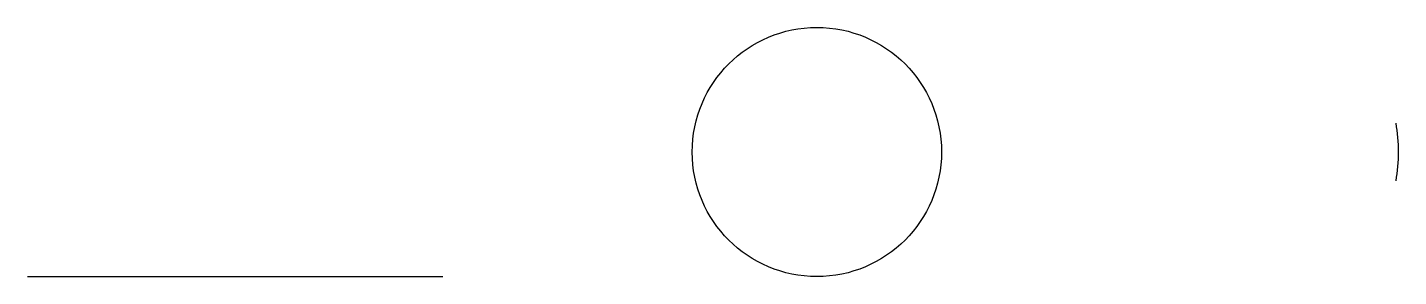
# Model space of a CAD drawing. Header units: millimetres. Extents: x 1 to 34, y 2 to 8.
import ezdxf

# ---------------------------------------------------------------- set-up
doc = ezdxf.new("R2010")
doc.units = ezdxf.units.MM
doc.layers.add('Outline', color=3, linetype='Continuous', lineweight=35)

msp = doc.modelspace()

# ---------------------------------------------------------------- linework, layer by layer
msp.add_circle((20, 5), 3)
msp.add_arc((30, 5), 4, 350, 10)
at = {"layer": 'Outline', "color": 2, "lineweight": 25}
msp.add_line((1, 2), (11, 2), dxfattribs=at)

doc.saveas('drawing.dxf')
